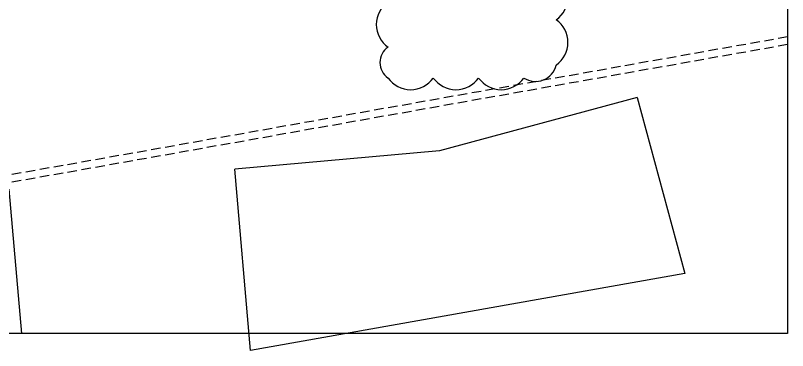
# Model space of a CAD drawing. Extents: x -32840 to 422982, y 280745 to 888746.
# Drawn here: x 100920 to 121380, y 840720 to 849611 of the extents above; entities that cross this region are included whole.
import ezdxf

# ---------------------------------------------------------------- set-up
doc = ezdxf.new("R2010")
doc.units = 0
doc.header["$LTSCALE"] = 1000
doc.linetypes.add('HIDDEN', pattern=[0.375, 0.25, -0.125])
for name, color, linetype in [('a-base(ext)', 2, 'HIDDEN'), ('a-drive(base)', 22, 'Continuous'), ('A-PLINE', 2, 'Continuous')]:
    doc.layers.add(name, color=color, linetype=linetype)

msp = doc.modelspace()

# ---------------------------------------------------------------- linework, layer by layer
at = {"elevation": 0}
msp.add_lwpolyline([(68502.7, 888746), (121379.6, 888746), (121379.6, 841172.2), (68502.7, 841172.2)], close=True, dxfattribs=at)
at = {"layer": 'a-base(ext)', "elevation": 0}
for points in [[(121379.6, 849041), (98904.3, 845047.2), (88562, 844135.5), (68502.7, 844135.5)], [(121379.6, 848837.9), (98930.6, 844848.8), (88570.8, 843935.5), (68502.7, 843935.5)]]:
    msp.add_lwpolyline(points, dxfattribs=at)
at = {"layer": 'a-drive(base)'}
for p, q in [((117391.5, 847434.2, 0), (112154, 846019.6, 0)), ((117391.5, 847434.2, 0), (118658.1, 842765.7, 0)), ((112154, 846019.6, 0), (106732, 845535.4, 0)), ((107151.9, 840720, 0), (106732, 845535.4, 0)), ((101089.7, 841172.2, 0), (100755.8, 845001.8, 0)), ((118658.1, 842765.7, 0), (107151.9, 840720, 0))]:
    msp.add_line(p, q, dxfattribs=at)
at = {"layer": 'A-PLINE', "elevation": 0}
msp.add_lwpolyline([(110792.2, 849970.7, 0.5205671), (110792.2, 848770.7, 0.5205671), (110792.2, 847951.3, 0.5205671), (111992.2, 847951.3, 0.5205671), (113192.2, 847951.3, 0.5205671), (114392.2, 847951.3, 0.5205671), (115247.5, 848296, 0.5205671), (115247.5, 849496, 0.5205671), (115247.5, 850696, 0.5205671)], format="xyb", dxfattribs=at)

doc.saveas('drawing.dxf')
